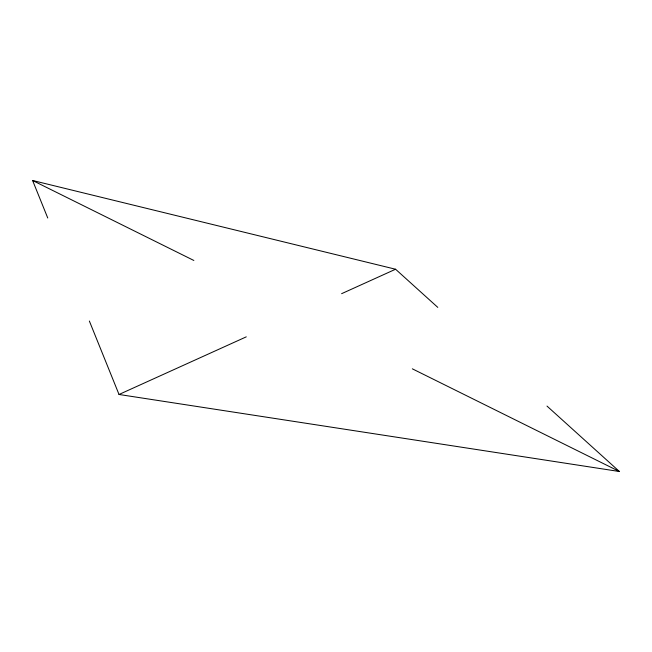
<?xml version="1.0" encoding="UTF-8"?>
<svg xmlns="http://www.w3.org/2000/svg" width="652" height="652" viewBox="0 0 652 652"><rect width="100%" height="100%" fill="white"/><g stroke="black" fill="none" stroke-linecap="round" stroke-linejoin="round"><path stroke-width="0.98" d="M89.357 321.028L119.023 394.476L246.269 336.848M341.615 293.677L395.577 269.235L437.785 307.377M119.023 394.476L619.4 471.51L546.995 406.082M47.751 218.004L32.6 180.49L395.577 269.235M32.6 180.49L193.856 260.466M412.341 368.82L619.4 471.51"/></g></svg>
